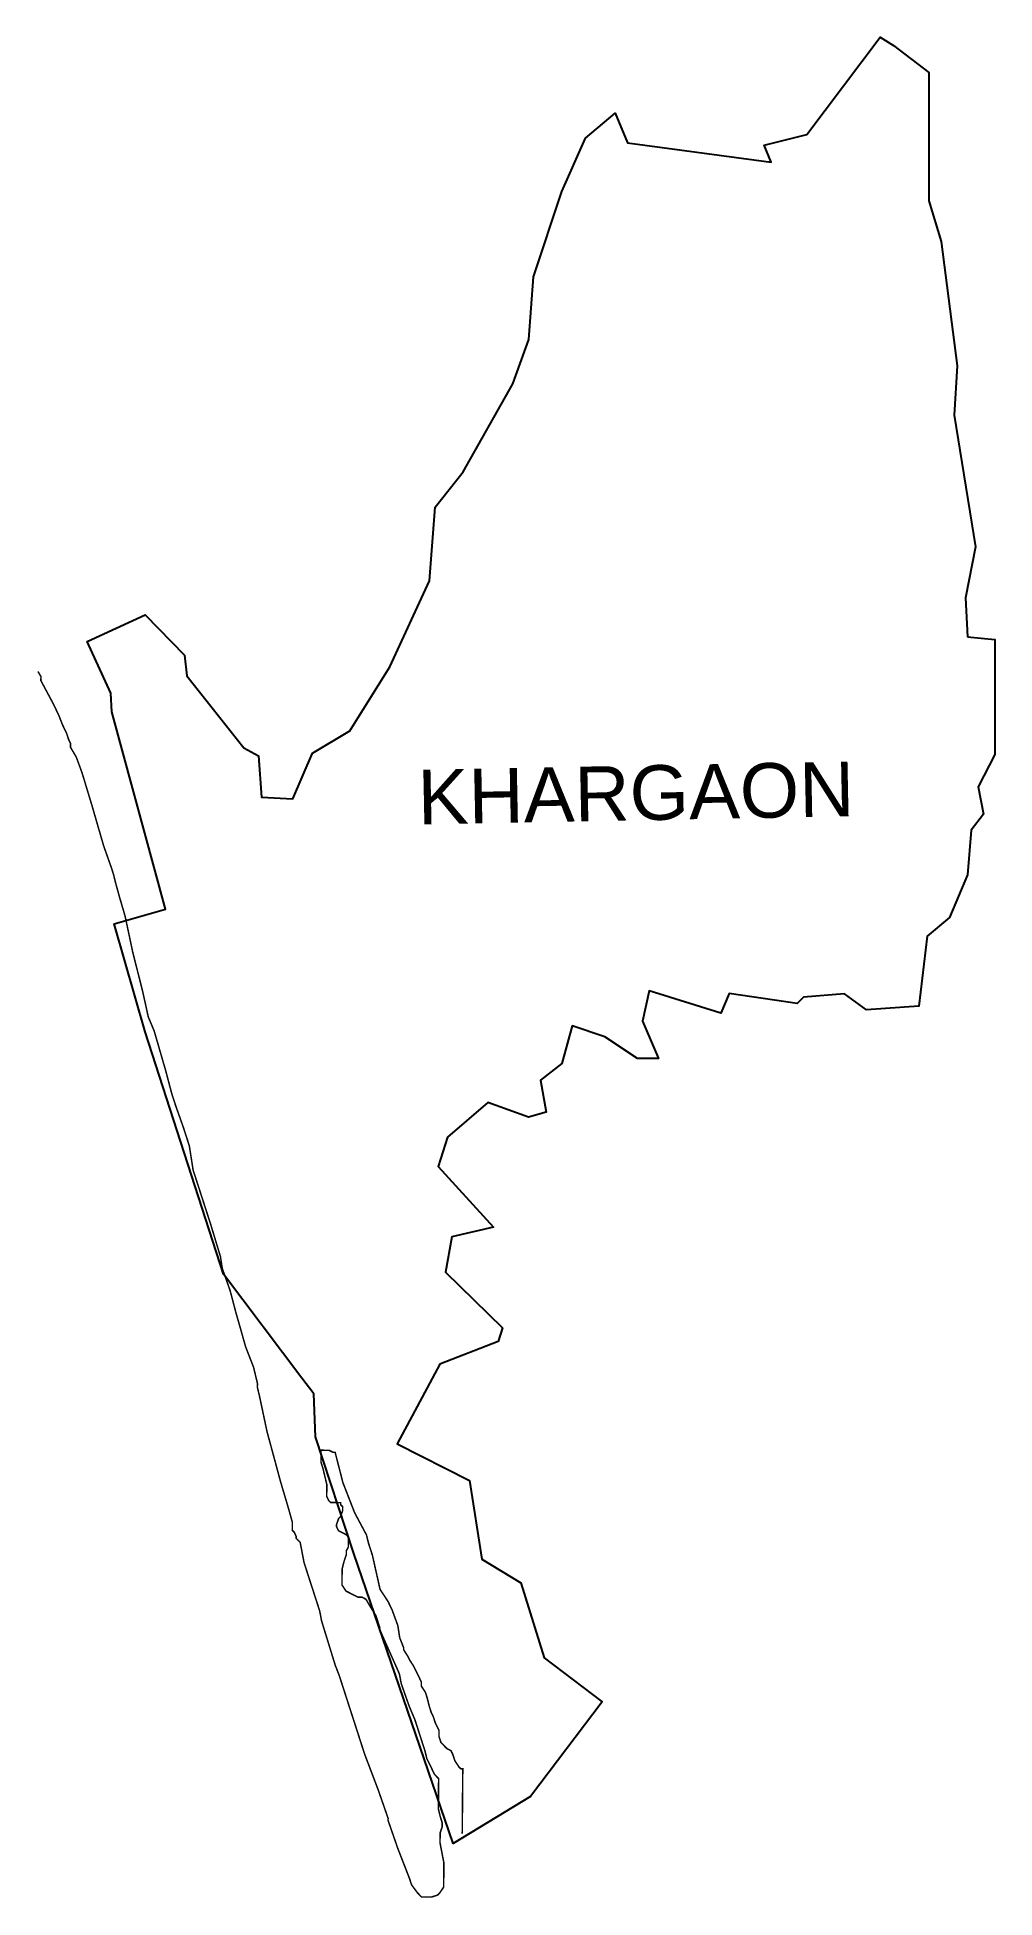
# Model space of a CAD drawing. Header units: metres. Extents: x 287485 to 289392, y 1999616 to 2003319.
import ezdxf

# ---------------------------------------------------------------- set-up
doc = ezdxf.new("R2010")
doc.units = ezdxf.units.M
for name, color, linetype in [('HIGH TIDE LINE', 6, 'Continuous'), ('village', 3, 'Continuous'), ('VILLAGE NAME', 250, 'Continuous')]:
    doc.layers.add(name, color=color, linetype=linetype)
doc.styles.get("Standard").update_dxf_attribs({"font": 'calibri.ttf'})

msp = doc.modelspace()

# ---------------------------------------------------------------- linework, layer by layer
at = {"layer": 'HIGH TIDE LINE', "lineweight": 0}
msp.add_lwpolyline([(288331.6, 1999743.3, 3, 3, 0), (288332.7, 1999872.3, 3, 3, 0), (288328.7, 1999872.4, 3, 3, 0), (288324.7, 1999876.4, 3, 3, 0), (288316.9, 1999888.4, 3, 3, 0), (288313, 1999900.5, 3, 3, 0), (288309, 1999908.5, 3, 3, 0), (288301.1, 1999912.6, 3, 3, 0), (288293.2, 1999920.6, 3, 3, 0), (288289.2, 1999924.7, 3, 3, 0), (288285.3, 1999936.7, 3, 3, 0), (288285.4, 1999948.7, 3, 3, 0), (288277.6, 1999964.7, 3, 3, 0), (288273.7, 1999976.8, 3, 3, 0), (288269.8, 1999984.8, 3, 3, 0), (288265.9, 1999996.8, 3, 3, 0), (288262, 2000012.8, 3, 3, 0), (288258.1, 2000024.9, 3, 3, 0), (288250.2, 2000036.9, 3, 3, 0), (288250.3, 2000044.9, 3, 3, 0), (288246.4, 2000053, 3, 3, 0), (288234.6, 2000077, 3, 3, 0), (288226.7, 2000089.1, 3, 3, 0), (288222.8, 2000097.1, 3, 3, 0), (288214.9, 2000109.2, 3, 3, 0), (288215, 2000113.2, 3, 3, 0), (288207.1, 2000133.2, 3, 3, 0), (288203.4, 2000157.3, 3, 3, 0), (288191.7, 2000189.3, 3, 3, 0), (288183.8, 2000205.4, 3, 3, 0), (288168, 2000229.5, 3, 3, 0), (288152.7, 2000297.6, 3, 3, 0), (288144.9, 2000321.7, 3, 3, 0), (288141, 2000337.7, 3, 3, 0), (288117.4, 2000381.9, 3, 3, 0), (288094, 2000442, 3, 3, 0), (288078.6, 2000502.1, 3, 3, 0), (288074.6, 2000502.2, 3, 3, 0), (288066.6, 2000506.2, 3, 3, 0), (288050.6, 2000506.4, 3, 3, 0), (288050.4, 2000482.4, 3, 3, 0), (288054.3, 2000470.4, 3, 3, 0), (288058.1, 2000454.3, 3, 3, 0), (288062, 2000438.3, 3, 3, 0), (288061.8, 2000414.3, 3, 3, 0), (288065.7, 2000406.3, 3, 3, 0), (288069.7, 2000402.3, 3, 3, 0), (288089.7, 2000402.1, 3, 3, 0), (288089.6, 2000398.1, 3, 3, 0), (288093.6, 2000394.1, 3, 3, 0), (288093.5, 2000386.1, 3, 3, 0), (288089.4, 2000374.1, 3, 3, 0), (288085.4, 2000370.2, 3, 3, 0), (288081.3, 2000358.2, 3, 3, 0), (288081.2, 2000354.2, 3, 3, 0), (288085.2, 2000346.2, 3, 3, 0), (288101.1, 2000338, 3, 3, 0), (288105, 2000334, 3, 3, 0), (288104.9, 2000314, 3, 3, 0), (288100.8, 2000306.1, 3, 3, 0), (288100.7, 2000298.1, 3, 3, 0), (288096.6, 2000286.1, 3, 3, 0), (288092.5, 2000270.2, 3, 3, 0), (288092.2, 2000238.2, 3, 3, 0), (288100.1, 2000226.1, 3, 3, 0), (288108, 2000222.1, 3, 3, 0), (288123.9, 2000213.9, 3, 3, 0), (288131.9, 2000213.9, 3, 3, 0), (288139.9, 2000209.8, 3, 3, 0), (288151.7, 2000189.7, 3, 3, 0), (288159.6, 2000177.6, 3, 3, 0), (288167.4, 2000153.6, 3, 3, 0), (288167.3, 2000149.6, 3, 3, 0), (288206.5, 2000061.3, 3, 3, 0), (288210.3, 2000041.3, 3, 3, 0), (288225.9, 1999997.2, 3, 3, 0), (288237.7, 1999969.1, 3, 3, 0), (288249.3, 1999933, 3, 3, 0), (288253.2, 1999921, 3, 3, 0), (288257.1, 1999909, 3, 3, 0), (288261, 1999892.9, 3, 3, 0), (288264.9, 1999884.9, 3, 3, 0), (288268.8, 1999876.9, 3, 3, 0), (288272.7, 1999868.9, 3, 3, 0), (288276.7, 1999860.8, 3, 3, 0), (288284.6, 1999852.8, 3, 3, 0), (288284, 1999792.8, 3, 3, 0), (288287.9, 1999776.8, 3, 3, 0), (288291.8, 1999764.8, 3, 3, 0), (288291.7, 1999756.8, 3, 3, 0), (288287.6, 1999744.8, 3, 3, 0), (288287.4, 1999724.8, 3, 3, 0), (288295.1, 1999684.8, 3, 3, 0), (288294.6, 1999636.8, 3, 3, 0), (288286.5, 1999624.9, 3, 3, 0), (288282.5, 1999620.9, 3, 3, 0), (288270.5, 1999617.1, 3, 3, 0), (288250.5, 1999617.2, 3, 3, 0), (288242.6, 1999625.3, 3, 3, 0), (288230.7, 1999641.4, 3, 3, 0), (288226.8, 1999653.4, 3, 3, 0), (288203.4, 1999713.6, 3, 3, 0), (288183.9, 1999769.7, 3, 3, 0), (288184, 1999773.7, 3, 3, 0), (288164.5, 1999829.8, 3, 3, 0), (288137.1, 1999902, 3, 3, 0), (288117.7, 1999962.2, 3, 3, 0), (288086.6, 2000058.4, 3, 3, 0), (288078.8, 2000078.4, 3, 3, 0), (288051.6, 2000166.6, 3, 3, 0), (288047.8, 2000186.6, 3, 3, 0), (288028.3, 2000246.8, 3, 3, 0), (288016.7, 2000282.8, 3, 3, 0), (288009, 2000322.9, 3, 3, 0), (288005.1, 2000326.9, 3, 3, 0), (288001.1, 2000330.9, 3, 3, 0), (288001.1, 2000334.9, 3, 3, 0), (287997.2, 2000343, 3, 3, 0), (287993.2, 2000347, 3, 3, 0), (287993.4, 2000363, 3, 3, 0), (287985.6, 2000391, 3, 3, 0), (287970.1, 2000443.1, 3, 3, 0), (287943, 2000543.3, 3, 3, 0), (287927.7, 2000615.4, 3, 3, 0), (287923.8, 2000631.4, 3, 3, 0), (287923.9, 2000639.4, 3, 3, 0), (287916.2, 2000671.5, 3, 3, 0), (287900.6, 2000711.6, 3, 3, 0), (287881.2, 2000779.7, 3, 3, 0), (287869.6, 2000823.8, 3, 3, 0), (287854, 2000867.9, 3, 3, 0), (287850.2, 2000891.9, 3, 3, 0), (287830.8, 2000956, 3, 3, 0), (287795.8, 2001064.2, 3, 3, 0), (287788.3, 2001112.3, 3, 3, 0), (287776.6, 2001148.4, 3, 3, 0), (287761, 2001192.5, 3, 3, 0), (287753.2, 2001216.5, 3, 3, 0), (287741.6, 2001260.6, 3, 3, 0), (287718.4, 2001340.7, 3, 3, 0), (287706.6, 2001368.8, 3, 3, 0), (287695.1, 2001420.9, 3, 3, 0), (287675.8, 2001497, 3, 3, 0), (287660.5, 2001569.1, 3, 3, 0), (287648.8, 2001609.2, 3, 3, 0), (287641.1, 2001637.2, 3, 3, 0), (287637.2, 2001653.2, 3, 3, 0), (287633.3, 2001665.3, 3, 3, 0), (287617.7, 2001709.4, 3, 3, 0), (287594.5, 2001789.5, 3, 3, 0), (287575.1, 2001853.6, 3, 3, 0), (287563.4, 2001885.7, 3, 3, 0), (287551.6, 2001905.8, 3, 3, 0), (287551.6, 2001913.8, 3, 3, 0), (287547.7, 2001921.8, 3, 3, 0), (287543.8, 2001933.9, 3, 3, 0), (287536, 2001949.9, 3, 3, 0), (287528.1, 2001970, 3, 3, 0), (287516.4, 2001994.1, 3, 3, 0), (287492.8, 2002038.2, 3, 3, 0), (287492.9, 2002046.2, 3, 3, 0), (287487, 2002056.3, 3, 3, 0)], format="xyseb", dxfattribs=at)
at = {"layer": 'village', "color": 3}
msp.add_polyline3d([(289337.2, 2002125.6, 0), (289391.8, 2002120.1, 0), (289391.6, 2001890.9, 0), (289358.7, 2001827.1, 0), (289369.6, 2001772.3, 0), (289344.5, 2001740.8, 0), (289337.2, 2001651.5, 0), (289301.8, 2001566.7, 0), (289257.2, 2001529.8, 0), (289240.9, 2001390.1, 0), (289136.6, 2001383.2, 0), (289092.4, 2001414.8, 0), (289010.9, 2001407.9, 0), (288998.5, 2001395.3, 0), (288863.2, 2001415.3, 0), (288846.4, 2001376.1, 0), (288703.9, 2001420.6, 0), (288690.2, 2001360.4, 0), (288722, 2001286.3, 0), (288680.3, 2001285.9, 0), (288615.8, 2001328.9, 0), (288550.4, 2001351, 0), (288530.1, 2001276.1, 0), (288487.6, 2001243.1, 0), (288498.5, 2001179.3, 0), (288463.6, 2001169.6, 0), (288382.8, 2001198.5, 0), (288302.5, 2001129.2, 0), (288283.6, 2001070.8, 0), (288394, 2000950.3, 0), (288310.9, 2000931, 0), (288298.3, 2000860.8, 0), (288412, 2000749.9, 0), (288403, 2000722.8, 0), (288286.9, 2000677.9, 0), (288202, 2000519.3, 0), (288346.2, 2000446, 0), (288370.9, 2000289.3, 0), (288448.2, 2000242.5, 0), (288494.5, 2000093.2, 0), (288610.3, 2000005.7, 0), (288467.6, 1999817.3, 0), (288313.6, 1999723.5, 0), (288115.9, 2000301, 0), (288039.8, 2000532.8, 0), (288035.9, 2000618.9, 0), (288012.4, 2000650.1, 0), (287856.3, 2000856.8, 0), (287700.6, 2001339.2, 0), (287639, 2001553.8, 0), (287740.7, 2001583.6, 0), (287634, 2001975.8, 0), (287632.3, 2002013.4, 0), (287584.7, 2002116.2, 0), (287700.3, 2002168.9, 0), (287778.9, 2002089, 0), (287783.3, 2002047.8, 0), (287896.9, 2001904.7, 0), (287925.7, 2001888.7, 0), (287932.1, 2001806.4, 0), (287994.4, 2001802.9, 0), (288033.8, 2001893.5, 0), (288108, 2001938.1, 0), (288187.4, 2002065.8, 0), (288266.7, 2002236.6, 0), (288278, 2002383.2, 0), (288333.5, 2002453.5, 0), (288432.1, 2002628.8, 0), (288464.2, 2002717.4, 0), (288473.7, 2002842.2, 0), (288530.1, 2003011.8, 0), (288576.7, 2003118.2, 0), (288636.1, 2003167.5, 0), (288660.7, 2003108.3, 0), (288946.4, 2003070.1, 0), (288932.6, 2003103.9, 0), (289017.8, 2003125.5, 0), (289163.7, 2003318.9, 0), (289190.2, 2003302.3, 0), (289260.3, 2003248.4, 0), (289260.7, 2002993, 0), (289285, 2002912, 0), (289316.7, 2002664.5, 0), (289310.7, 2002566.6, 0), (289353.4, 2002304.5, 0), (289333.4, 2002203.3, 0)], close=True, dxfattribs=at)

# ---------------------------------------------------------------- texts
at = {"layer": 'VILLAGE NAME', "insert": (288241.7, 2001860.6), "char_height": 108.748, "attachment_point": 1, "rotation": 1.1028}
msp.add_mtext_dynamic_manual_height_columns('{\\fArial|b0|i0|c0|p34;KHARGAON}', width=726.929, gutter_width=543.7, heights=[0], dxfattribs=at)

doc.saveas('drawing.dxf')
